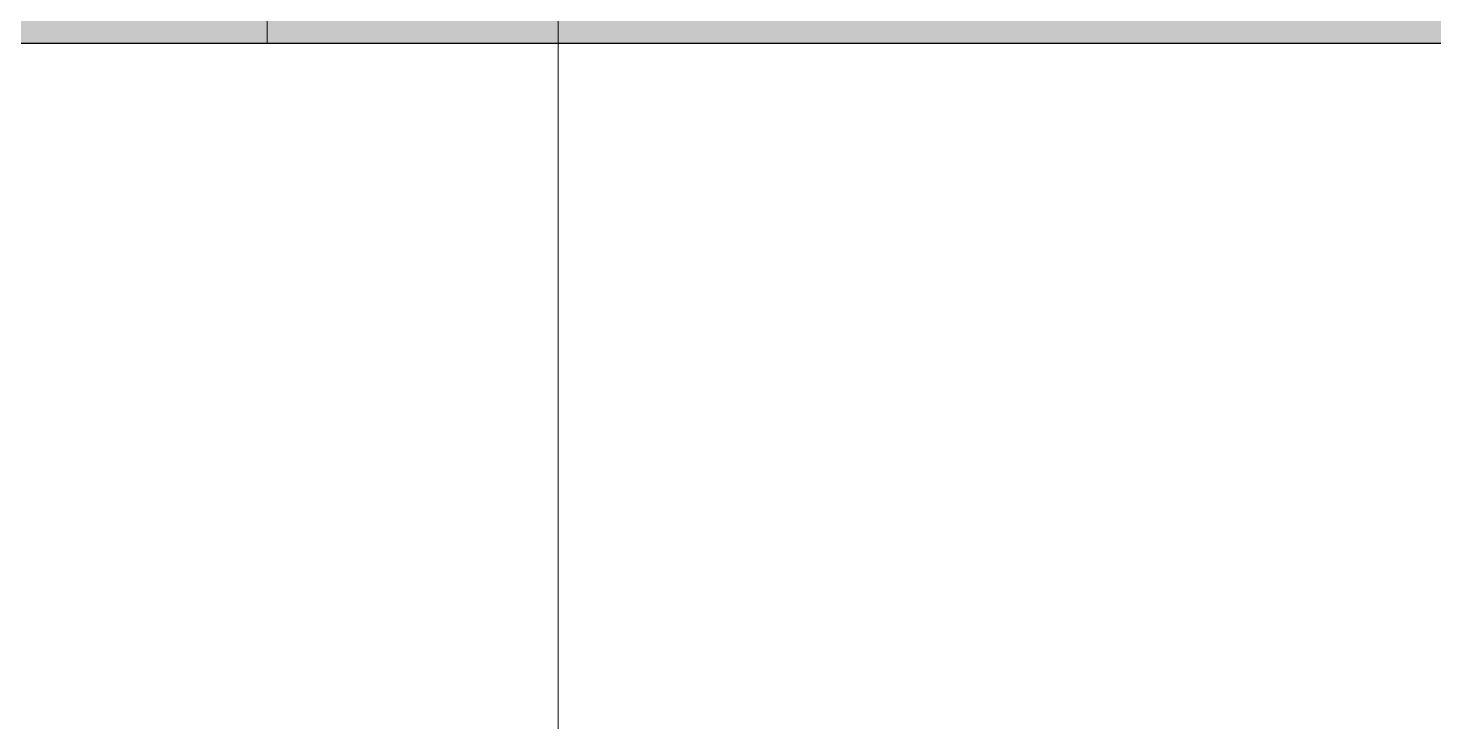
# Model space of a CAD drawing. Header units: metres. Extents: x -208 to 1512, y -277 to 123.
# Drawn here: x 841.113 to 843.197, y -16.077 to -15.047 of the extents above; entities that cross this region are included whole.
import ezdxf

# ---------------------------------------------------------------- set-up
doc = ezdxf.new("R2010")
doc.units = ezdxf.units.M
doc.header["$MEASUREMENT"] = 0
for name, color, linetype in [('325 Dachfenster', 7, 'Continuous'), ('330 Dachaufbau', 7, 'Continuous'), ('918 Lageplan Beschriftung.x', 7, 'Continuous')]:
    doc.layers.add(name, color=color, linetype=linetype)

# ---------------------------------------------------------------- blocks, each defined once
blk = doc.blocks.new('DF Marker 27[1465]_5', base_point=(841.8991, -14.9413))
at = {"layer": '325 Dachfenster', "color": 7, "linetype": 'Continuous', "lineweight": 13}
blk.add_line((841.8991, -18.6975), (841.8991, -13.0497), dxfattribs=at)
blk = doc.blocks.new('VELUX SlopeRoofBundle[34]_5', base_point=(825.2573, 0))
at = {"layer": '325 Dachfenster', "linetype": 'Continuous', "lineweight": 0}
blk.add_line((841.8991, -18.6975), (841.8991, -13.0497), dxfattribs=at)
at = {"layer": '325 Dachfenster', "color": 7, "lineweight": 13}
blk.add_blockref('DF Marker 27[1465]_5', (841.8991, -14.9413), dxfattribs=at)
blk = doc.blocks.new('Dachfläche_61_5', base_point=(843.1941, -14.8439))
at = {"layer": '325 Dachfenster', "linetype": 'Continuous', "lineweight": 0}
blk.add_blockref('VELUX SlopeRoofBundle[34]_5', (825.2573, 0), dxfattribs=at)
blk = doc.blocks.new('Dachfläche_66_5', base_point=(837.8073, -13.585))
at = {"layer": '330 Dachaufbau', "linetype": 'Continuous', "lineweight": 0, "true_color": 0x000000}
blk.add_hatch(color=18, dxfattribs=at).paths.add_polyline_path([(844.2073, -10.4946), (843.7651, -10.4946), (843.7651, -11.155), (843.7572, -11.155), (843.7572, -13.585), (837.8073, -13.585), (837.8073, -15.07), (839.0023, -15.07), (839.0023, -14.228), (840.7523, -14.228), (840.7523, -15.07), (841.4673, -15.07), (841.4673, -14.228), (843.2173, -14.228), (843.2173, -15.07), (844.1921, -15.07)])
at = {"layer": '330 Dachaufbau', "color": 7, "linetype": 'Continuous', "lineweight": 18, "flags": 128}
for points in [[(841.4673, -14.228), (841.4673, -15.07)], [(841.4673, -15.07), (840.7523, -15.07)]]:
    blk.add_lwpolyline(points, dxfattribs=at)

msp = doc.modelspace()

# ---------------------------------------------------------------- block references
at = {"layer": '325 Dachfenster', "color": 7, "linetype": 'Continuous', "lineweight": 13, "true_color": 0xf4f4f4}
msp.add_blockref('Dachfläche_61_5', (843.1941, -14.8439), dxfattribs=at)

# ---------------------------------------------------------------- next in the draw order: hatches: boundary and pattern name
at = {"layer": '918 Lageplan Beschriftung.x', "linetype": 'Continuous', "lineweight": 0, "true_color": 0x3f0000}
msp.add_hatch(color=18, dxfattribs=at).paths.add_polyline_path([(825.3125, -15.07), (830.6323, -15.07), (830.6323, -15.97), (838.8623, -15.97), (838.8623, -15.07), (844.1921, -15.07), (844.2425, 0.07), (838.3473, 0.07), (838.3473, 0.8), (831.1473, 0.8), (831.1473, 0.07), (825.257, 0.07)])

# ---------------------------------------------------------------- next in the draw order: linework, layer by layer
at = {"layer": '918 Lageplan Beschriftung.x', "color": 1, "linetype": 'Continuous', "lineweight": 25, "true_color": 0xfb0106, "flags": 128}
msp.add_lwpolyline([(825.3125, -15.07), (830.6323, -15.07), (830.6323, -15.97), (838.8623, -15.97), (838.8623, -15.07), (844.1921, -15.07), (844.2425, 0.07), (838.3473, 0.07), (838.3473, 0.8), (831.1473, 0.8), (831.1473, 0.07), (825.257, 0.07)], close=True, dxfattribs=at)

# ---------------------------------------------------------------- next in the draw order: block references
at = {"layer": '330 Dachaufbau', "color": 7, "linetype": 'Continuous', "lineweight": 18}
msp.add_blockref('Dachfläche_66_5', (837.8073, -13.585), dxfattribs=at)

doc.saveas('drawing.dxf')
